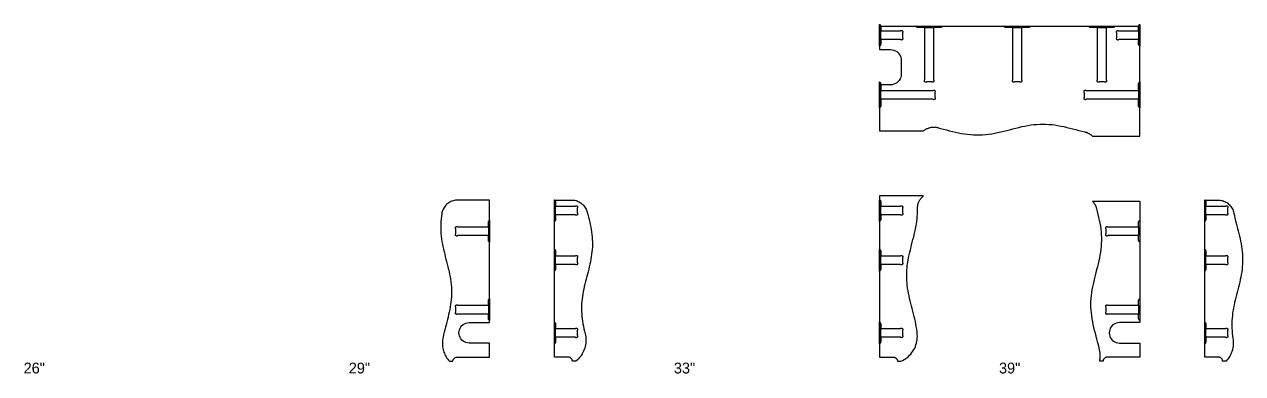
# Model space of a CAD drawing. Header units: inches. Extents: x 0 to 986, y -3 to 61.
# Drawn here: x 262.2 to 487, y -3 to 61.4 of the extents above; entities that cross this region are included whole.
import ezdxf
from ezdxf.enums import TextEntityAlignment as Align

# ---------------------------------------------------------------- set-up
doc = ezdxf.new("R2010")
doc.units = ezdxf.units.IN

msp = doc.modelspace()

# ---------------------------------------------------------------- linework, layer by layer
at = {"layer": 'BRACKET_CUT_LINE', "color": 4}
for p, q in [((428.33, 60.8), (429.94, 60.8)), ((444.58, 60.8), (446.19, 60.8)), ((460.2, 60.8), (461.82, 60.8)), ((420.2, 58.59), (420.2, 60.2)), ((467.8, 60.2), (467.8, 58.59)), ((420.2, 47.58), (420.2, 49.2)), ((467.8, 49.2), (467.8, 47.58)), ((360.2, 26.25), (360.2, 27.86)), ((420.2, 26.25), (420.2, 27.86)), ((480.2, 26.25), (480.2, 27.86)), ((347.8, 24.04), (347.8, 22.43)), ((467.8, 24.04), (467.8, 22.43)), ((360.2, 17.1), (360.2, 18.71)), ((420.2, 17.1), (420.2, 18.71)), ((480.2, 17.1), (480.2, 18.71)), ((347.8, 9.59), (347.8, 7.97)), ((467.8, 9.59), (467.8, 7.97)), ((360.2, 3.67), (360.2, 5.29)), ((420.2, 3.67), (420.2, 5.29)), ((480.2, 3.67), (480.2, 5.29))]:
    msp.add_line(p, q, dxfattribs=at)
at = {"layer": 'BRACKET_OUTLINE', "color": 6}
for points in [[(420, 61.4), (420.04, 61.36), (420.08, 61.32), (420.12, 61.27), (420.15, 61.22), (420.17, 61.17), (420.19, 61.11), (420.2, 61.06), (420.2, 61), (420.2, 60.2), (423.85, 60.2), (423.86, 60.22), (423.88, 60.23), (423.91, 60.24), (423.93, 60.25), (423.95, 60.26), (423.97, 60.27), (424, 60.27), (424.02, 60.27), (424.05, 60.27), (424.07, 60.27), (424.1, 60.26), (424.12, 60.25), (424.14, 60.24), (424.16, 60.23), (424.18, 60.22), (424.2, 60.2), (424.22, 60.18), (424.23, 60.16), (424.24, 60.14), (424.25, 60.12), (424.26, 60.1), (424.27, 60.07), (424.27, 60.05), (424.27, 60.02), (424.27, 60), (424.27, 59.97), (424.26, 59.95), (424.25, 59.93), (424.24, 59.91), (424.23, 59.88), (424.22, 59.86), (424.2, 59.85), (424.2, 58.94), (424.22, 58.92), (424.23, 58.9), (424.24, 58.88), (424.25, 58.86), (424.26, 58.83), (424.27, 58.81), (424.27, 58.79), (424.27, 58.76), (424.27, 58.74), (424.27, 58.71), (424.26, 58.69), (424.25, 58.67), (424.24, 58.64), (424.23, 58.62), (424.22, 58.6), (424.2, 58.59), (424.18, 58.57), (424.16, 58.55), (424.14, 58.54), (424.12, 58.53), (424.1, 58.52), (424.07, 58.52), (424.05, 58.51), (424.02, 58.51), (424, 58.51), (423.97, 58.52), (423.95, 58.52), (423.93, 58.53), (423.91, 58.54), (423.88, 58.55), (423.86, 58.57), (423.85, 58.59), (420.2, 58.59), (420.2, 57.78), (420.2, 57.73), (420.19, 57.67), (420.17, 57.61), (420.15, 57.56), (420.12, 57.51), (420.08, 57.46), (420.04, 57.42), (420, 57.38), (420, 61.4)], [(431.52, 61), (431.49, 60.96), (431.45, 60.92), (431.4, 60.88), (431.35, 60.85), (431.3, 60.83), (431.24, 60.81), (431.18, 60.8), (431.12, 60.8), (429.94, 60.8), (429.94, 51.15), (429.96, 51.14), (429.98, 51.12), (429.99, 51.09), (430, 51.07), (430.01, 51.05), (430.01, 51.03), (430.02, 51), (430.02, 50.98), (430.02, 50.95), (430.01, 50.93), (430.01, 50.9), (430, 50.88), (429.99, 50.86), (429.98, 50.84), (429.96, 50.82), (429.94, 50.8), (429.93, 50.78), (429.91, 50.77), (429.89, 50.76), (429.86, 50.75), (429.84, 50.74), (429.82, 50.73), (429.79, 50.73), (429.77, 50.73), (429.74, 50.73), (429.72, 50.73), (429.7, 50.74), (429.67, 50.75), (429.65, 50.76), (429.63, 50.77), (429.61, 50.78), (429.59, 50.8), (428.68, 50.8), (428.67, 50.78), (428.65, 50.77), (428.62, 50.76), (428.6, 50.75), (428.58, 50.74), (428.56, 50.73), (428.53, 50.73), (428.51, 50.73), (428.48, 50.73), (428.46, 50.73), (428.43, 50.74), (428.41, 50.75), (428.39, 50.76), (428.37, 50.77), (428.35, 50.78), (428.33, 50.8), (428.31, 50.82), (428.3, 50.84), (428.29, 50.86), (428.28, 50.88), (428.27, 50.9), (428.26, 50.93), (428.26, 50.95), (428.26, 50.98), (428.26, 51), (428.26, 51.03), (428.27, 51.05), (428.28, 51.07), (428.29, 51.09), (428.3, 51.12), (428.31, 51.14), (428.33, 51.15), (428.33, 60.8), (427.15, 60.8), (427.09, 60.8), (427.04, 60.81), (426.98, 60.83), (426.93, 60.85), (426.88, 60.88), (426.83, 60.92), (426.79, 60.96), (426.75, 61), (431.52, 61)], [(447.77, 61), (447.74, 60.96), (447.7, 60.92), (447.65, 60.88), (447.6, 60.85), (447.55, 60.83), (447.49, 60.81), (447.43, 60.8), (447.38, 60.8), (446.19, 60.8), (446.19, 51.15), (446.21, 51.14), (446.23, 51.12), (446.24, 51.09), (446.25, 51.07), (446.26, 51.05), (446.26, 51.03), (446.27, 51), (446.27, 50.98), (446.27, 50.95), (446.26, 50.93), (446.26, 50.9), (446.25, 50.88), (446.24, 50.86), (446.23, 50.84), (446.21, 50.82), (446.19, 50.8), (446.18, 50.78), (446.16, 50.77), (446.14, 50.76), (446.11, 50.75), (446.09, 50.74), (446.07, 50.73), (446.04, 50.73), (446.02, 50.73), (445.99, 50.73), (445.97, 50.73), (445.95, 50.74), (445.92, 50.75), (445.9, 50.76), (445.88, 50.77), (445.86, 50.78), (445.84, 50.8), (444.93, 50.8), (444.92, 50.78), (444.9, 50.77), (444.87, 50.76), (444.85, 50.75), (444.83, 50.74), (444.81, 50.73), (444.78, 50.73), (444.76, 50.73), (444.73, 50.73), (444.71, 50.73), (444.68, 50.74), (444.66, 50.75), (444.64, 50.76), (444.62, 50.77), (444.6, 50.78), (444.58, 50.8), (444.56, 50.82), (444.55, 50.84), (444.54, 50.86), (444.53, 50.88), (444.52, 50.9), (444.51, 50.93), (444.51, 50.95), (444.51, 50.98), (444.51, 51), (444.51, 51.03), (444.52, 51.05), (444.53, 51.07), (444.54, 51.09), (444.55, 51.12), (444.56, 51.14), (444.58, 51.15), (444.58, 60.8), (443.4, 60.8), (443.34, 60.8), (443.29, 60.81), (443.23, 60.83), (443.18, 60.85), (443.13, 60.88), (443.08, 60.92), (443.04, 60.96), (443, 61), (447.77, 61)], [(463.4, 61), (463.36, 60.96), (463.32, 60.92), (463.27, 60.88), (463.22, 60.85), (463.17, 60.83), (463.11, 60.81), (463.06, 60.8), (463, 60.8), (461.82, 60.8), (461.82, 51.15), (461.84, 51.14), (461.85, 51.12), (461.86, 51.09), (461.87, 51.07), (461.88, 51.05), (461.89, 51.03), (461.89, 51), (461.89, 50.98), (461.89, 50.95), (461.89, 50.93), (461.88, 50.9), (461.87, 50.88), (461.86, 50.86), (461.85, 50.84), (461.84, 50.82), (461.82, 50.8), (461.8, 50.78), (461.78, 50.77), (461.76, 50.76), (461.74, 50.75), (461.72, 50.74), (461.69, 50.73), (461.67, 50.73), (461.64, 50.73), (461.62, 50.73), (461.59, 50.73), (461.57, 50.74), (461.55, 50.75), (461.53, 50.76), (461.5, 50.77), (461.48, 50.78), (461.47, 50.8), (460.56, 50.8), (460.54, 50.78), (460.52, 50.77), (460.5, 50.76), (460.48, 50.75), (460.45, 50.74), (460.43, 50.73), (460.41, 50.73), (460.38, 50.73), (460.36, 50.73), (460.33, 50.73), (460.31, 50.74), (460.29, 50.75), (460.26, 50.76), (460.24, 50.77), (460.22, 50.78), (460.2, 50.8), (460.19, 50.82), (460.17, 50.84), (460.16, 50.86), (460.15, 50.88), (460.14, 50.9), (460.14, 50.93), (460.13, 50.95), (460.13, 50.98), (460.13, 51), (460.14, 51.03), (460.14, 51.05), (460.15, 51.07), (460.16, 51.09), (460.17, 51.12), (460.19, 51.14), (460.2, 51.15), (460.2, 60.8), (459.02, 60.8), (458.97, 60.8), (458.91, 60.81), (458.85, 60.83), (458.8, 60.85), (458.75, 60.88), (458.7, 60.92), (458.66, 60.96), (458.62, 61), (463.4, 61)], [(468, 57.38), (467.96, 57.42), (467.92, 57.46), (467.88, 57.51), (467.85, 57.56), (467.83, 57.61), (467.81, 57.67), (467.8, 57.73), (467.8, 57.78), (467.8, 58.59), (464.15, 58.59), (464.14, 58.57), (464.12, 58.55), (464.09, 58.54), (464.07, 58.53), (464.05, 58.52), (464.03, 58.52), (464, 58.51), (463.98, 58.51), (463.95, 58.51), (463.93, 58.52), (463.9, 58.52), (463.88, 58.53), (463.86, 58.54), (463.84, 58.55), (463.82, 58.57), (463.8, 58.59), (463.78, 58.6), (463.77, 58.62), (463.76, 58.64), (463.75, 58.67), (463.74, 58.69), (463.73, 58.71), (463.73, 58.74), (463.73, 58.76), (463.73, 58.79), (463.73, 58.81), (463.74, 58.83), (463.75, 58.86), (463.76, 58.88), (463.77, 58.9), (463.78, 58.92), (463.8, 58.94), (463.8, 59.85), (463.78, 59.86), (463.77, 59.88), (463.76, 59.91), (463.75, 59.93), (463.74, 59.95), (463.73, 59.97), (463.73, 60), (463.73, 60.02), (463.73, 60.05), (463.73, 60.07), (463.74, 60.1), (463.75, 60.12), (463.76, 60.14), (463.77, 60.16), (463.78, 60.18), (463.8, 60.2), (463.82, 60.22), (463.84, 60.23), (463.86, 60.24), (463.88, 60.25), (463.9, 60.26), (463.93, 60.27), (463.95, 60.27), (463.98, 60.27), (464, 60.27), (464.03, 60.27), (464.05, 60.26), (464.07, 60.25), (464.09, 60.24), (464.12, 60.23), (464.14, 60.22), (464.15, 60.2), (467.8, 60.2), (467.8, 61), (467.8, 61.06), (467.81, 61.11), (467.83, 61.17), (467.85, 61.22), (467.88, 61.27), (467.92, 61.32), (467.96, 61.36), (468, 61.4), (468, 57.38)], [(420, 50.78), (420.04, 50.74), (420.08, 50.7), (420.12, 50.65), (420.15, 50.6), (420.17, 50.55), (420.19, 50.49), (420.2, 50.43), (420.2, 50.38), (420.2, 49.2), (429.85, 49.2), (429.86, 49.21), (429.88, 49.23), (429.91, 49.24), (429.93, 49.25), (429.95, 49.26), (429.97, 49.26), (430, 49.27), (430.02, 49.27), (430.05, 49.27), (430.07, 49.26), (430.1, 49.26), (430.12, 49.25), (430.14, 49.24), (430.16, 49.23), (430.18, 49.21), (430.2, 49.2), (430.22, 49.18), (430.23, 49.16), (430.24, 49.14), (430.25, 49.11), (430.26, 49.09), (430.27, 49.07), (430.27, 49.04), (430.27, 49.02), (430.27, 48.99), (430.27, 48.97), (430.26, 48.95), (430.25, 48.92), (430.24, 48.9), (430.23, 48.88), (430.22, 48.86), (430.2, 48.84), (430.2, 47.93), (430.22, 47.92), (430.23, 47.9), (430.24, 47.87), (430.25, 47.85), (430.26, 47.83), (430.27, 47.81), (430.27, 47.78), (430.27, 47.76), (430.27, 47.73), (430.27, 47.71), (430.26, 47.68), (430.25, 47.66), (430.24, 47.64), (430.23, 47.62), (430.22, 47.6), (430.2, 47.58), (430.18, 47.56), (430.16, 47.55), (430.14, 47.54), (430.12, 47.53), (430.1, 47.52), (430.07, 47.51), (430.05, 47.51), (430.02, 47.51), (430, 47.51), (429.97, 47.51), (429.95, 47.52), (429.93, 47.53), (429.91, 47.54), (429.88, 47.55), (429.86, 47.56), (429.85, 47.58), (420.2, 47.58), (420.2, 46.4), (420.2, 46.34), (420.19, 46.29), (420.17, 46.23), (420.15, 46.18), (420.12, 46.13), (420.08, 46.08), (420.04, 46.04), (420, 46), (420, 50.78)], [(468, 46), (467.96, 46.04), (467.92, 46.08), (467.88, 46.13), (467.85, 46.18), (467.83, 46.23), (467.81, 46.29), (467.8, 46.34), (467.8, 46.4), (467.8, 47.58), (458.15, 47.58), (458.14, 47.56), (458.12, 47.55), (458.09, 47.54), (458.07, 47.53), (458.05, 47.52), (458.03, 47.51), (458, 47.51), (457.98, 47.51), (457.95, 47.51), (457.93, 47.51), (457.9, 47.52), (457.88, 47.53), (457.86, 47.54), (457.84, 47.55), (457.82, 47.56), (457.8, 47.58), (457.78, 47.6), (457.77, 47.62), (457.76, 47.64), (457.75, 47.66), (457.74, 47.68), (457.73, 47.71), (457.73, 47.73), (457.73, 47.76), (457.73, 47.78), (457.73, 47.81), (457.74, 47.83), (457.75, 47.85), (457.76, 47.87), (457.77, 47.9), (457.78, 47.92), (457.8, 47.93), (457.8, 48.84), (457.78, 48.86), (457.77, 48.88), (457.76, 48.9), (457.75, 48.92), (457.74, 48.95), (457.73, 48.97), (457.73, 48.99), (457.73, 49.02), (457.73, 49.04), (457.73, 49.07), (457.74, 49.09), (457.75, 49.11), (457.76, 49.14), (457.77, 49.16), (457.78, 49.18), (457.8, 49.2), (457.82, 49.21), (457.84, 49.23), (457.86, 49.24), (457.88, 49.25), (457.9, 49.26), (457.93, 49.26), (457.95, 49.27), (457.98, 49.27), (458, 49.27), (458.03, 49.26), (458.05, 49.26), (458.07, 49.25), (458.09, 49.24), (458.12, 49.23), (458.14, 49.21), (458.15, 49.2), (467.8, 49.2), (467.8, 50.38), (467.8, 50.43), (467.81, 50.49), (467.83, 50.55), (467.85, 50.6), (467.88, 50.65), (467.92, 50.7), (467.96, 50.74), (468, 50.78), (468, 46)], [(360, 29.06), (360.04, 29.03), (360.08, 28.99), (360.12, 28.94), (360.15, 28.89), (360.17, 28.84), (360.19, 28.78), (360.2, 28.72), (360.2, 28.66), (360.2, 27.86), (363.85, 27.86), (363.86, 27.88), (363.88, 27.9), (363.91, 27.91), (363.93, 27.92), (363.95, 27.93), (363.97, 27.93), (364, 27.94), (364.02, 27.94), (364.05, 27.94), (364.07, 27.93), (364.1, 27.93), (364.12, 27.92), (364.14, 27.91), (364.16, 27.9), (364.18, 27.88), (364.2, 27.86), (364.22, 27.85), (364.23, 27.83), (364.24, 27.81), (364.25, 27.78), (364.26, 27.76), (364.27, 27.74), (364.27, 27.71), (364.27, 27.69), (364.27, 27.66), (364.27, 27.64), (364.26, 27.62), (364.25, 27.59), (364.24, 27.57), (364.23, 27.55), (364.22, 27.53), (364.2, 27.51), (364.2, 26.6), (364.22, 26.59), (364.23, 26.57), (364.24, 26.54), (364.25, 26.52), (364.26, 26.5), (364.27, 26.48), (364.27, 26.45), (364.27, 26.43), (364.27, 26.4), (364.27, 26.38), (364.26, 26.35), (364.25, 26.33), (364.24, 26.31), (364.23, 26.29), (364.22, 26.27), (364.2, 26.25), (364.18, 26.23), (364.16, 26.22), (364.14, 26.21), (364.12, 26.2), (364.1, 26.19), (364.07, 26.18), (364.05, 26.18), (364.02, 26.18), (364, 26.18), (363.97, 26.18), (363.95, 26.19), (363.93, 26.2), (363.91, 26.21), (363.88, 26.22), (363.86, 26.23), (363.85, 26.25), (360.2, 26.25), (360.2, 25.45), (360.2, 25.39), (360.19, 25.34), (360.17, 25.28), (360.15, 25.23), (360.12, 25.18), (360.08, 25.13), (360.04, 25.09), (360, 25.05), (360, 29.06)], [(420, 29.06), (420.04, 29.03), (420.08, 28.99), (420.12, 28.94), (420.15, 28.89), (420.17, 28.84), (420.19, 28.78), (420.2, 28.72), (420.2, 28.66), (420.2, 27.86), (423.85, 27.86), (423.86, 27.88), (423.88, 27.9), (423.91, 27.91), (423.93, 27.92), (423.95, 27.93), (423.97, 27.93), (424, 27.94), (424.02, 27.94), (424.05, 27.94), (424.07, 27.93), (424.1, 27.93), (424.12, 27.92), (424.14, 27.91), (424.16, 27.9), (424.18, 27.88), (424.2, 27.86), (424.22, 27.85), (424.23, 27.83), (424.24, 27.81), (424.25, 27.78), (424.26, 27.76), (424.27, 27.74), (424.27, 27.71), (424.27, 27.69), (424.27, 27.66), (424.27, 27.64), (424.26, 27.62), (424.25, 27.59), (424.24, 27.57), (424.23, 27.55), (424.22, 27.53), (424.2, 27.51), (424.2, 26.6), (424.22, 26.59), (424.23, 26.57), (424.24, 26.54), (424.25, 26.52), (424.26, 26.5), (424.27, 26.48), (424.27, 26.45), (424.27, 26.43), (424.27, 26.4), (424.27, 26.38), (424.26, 26.35), (424.25, 26.33), (424.24, 26.31), (424.23, 26.29), (424.22, 26.27), (424.2, 26.25), (424.18, 26.23), (424.16, 26.22), (424.14, 26.21), (424.12, 26.2), (424.1, 26.19), (424.07, 26.18), (424.05, 26.18), (424.02, 26.18), (424, 26.18), (423.97, 26.18), (423.95, 26.19), (423.93, 26.2), (423.91, 26.21), (423.88, 26.22), (423.86, 26.23), (423.85, 26.25), (420.2, 26.25), (420.2, 25.45), (420.2, 25.39), (420.19, 25.34), (420.17, 25.28), (420.15, 25.23), (420.12, 25.18), (420.08, 25.13), (420.04, 25.09), (420, 25.05), (420, 29.06)], [(480, 29.06), (480.04, 29.03), (480.08, 28.99), (480.12, 28.94), (480.15, 28.89), (480.17, 28.84), (480.19, 28.78), (480.2, 28.72), (480.2, 28.66), (480.2, 27.86), (483.85, 27.86), (483.86, 27.88), (483.88, 27.9), (483.91, 27.91), (483.93, 27.92), (483.95, 27.93), (483.97, 27.93), (484, 27.94), (484.02, 27.94), (484.05, 27.94), (484.07, 27.93), (484.1, 27.93), (484.12, 27.92), (484.14, 27.91), (484.16, 27.9), (484.18, 27.88), (484.2, 27.86), (484.22, 27.85), (484.23, 27.83), (484.24, 27.81), (484.25, 27.78), (484.26, 27.76), (484.27, 27.74), (484.27, 27.71), (484.27, 27.69), (484.27, 27.66), (484.27, 27.64), (484.26, 27.62), (484.25, 27.59), (484.24, 27.57), (484.23, 27.55), (484.22, 27.53), (484.2, 27.51), (484.2, 26.6), (484.22, 26.59), (484.23, 26.57), (484.24, 26.54), (484.25, 26.52), (484.26, 26.5), (484.27, 26.48), (484.27, 26.45), (484.27, 26.43), (484.27, 26.4), (484.27, 26.38), (484.26, 26.35), (484.25, 26.33), (484.24, 26.31), (484.23, 26.29), (484.22, 26.27), (484.2, 26.25), (484.18, 26.23), (484.16, 26.22), (484.14, 26.21), (484.12, 26.2), (484.1, 26.19), (484.07, 26.18), (484.05, 26.18), (484.02, 26.18), (484, 26.18), (483.97, 26.18), (483.95, 26.19), (483.93, 26.2), (483.91, 26.21), (483.88, 26.22), (483.86, 26.23), (483.85, 26.25), (480.2, 26.25), (480.2, 25.45), (480.2, 25.39), (480.19, 25.34), (480.17, 25.28), (480.15, 25.23), (480.12, 25.18), (480.08, 25.13), (480.04, 25.09), (480, 25.05), (480, 29.06)], [(348, 21.23), (347.96, 21.26), (347.92, 21.3), (347.88, 21.35), (347.85, 21.4), (347.83, 21.45), (347.81, 21.51), (347.8, 21.57), (347.8, 21.62), (347.8, 22.43), (342.15, 22.43), (342.14, 22.41), (342.12, 22.39), (342.09, 22.38), (342.07, 22.37), (342.05, 22.36), (342.03, 22.36), (342, 22.35), (341.98, 22.35), (341.95, 22.35), (341.93, 22.36), (341.9, 22.36), (341.88, 22.37), (341.86, 22.38), (341.84, 22.39), (341.82, 22.41), (341.8, 22.43), (341.78, 22.44), (341.77, 22.46), (341.76, 22.48), (341.75, 22.51), (341.74, 22.53), (341.73, 22.55), (341.73, 22.58), (341.73, 22.6), (341.73, 22.63), (341.73, 22.65), (341.74, 22.67), (341.75, 22.7), (341.76, 22.72), (341.77, 22.74), (341.78, 22.76), (341.8, 22.78), (341.8, 23.69), (341.78, 23.7), (341.77, 23.72), (341.76, 23.75), (341.75, 23.77), (341.74, 23.79), (341.73, 23.81), (341.73, 23.84), (341.73, 23.86), (341.73, 23.89), (341.73, 23.91), (341.74, 23.94), (341.75, 23.96), (341.76, 23.98), (341.77, 24), (341.78, 24.02), (341.8, 24.04), (341.82, 24.06), (341.84, 24.07), (341.86, 24.08), (341.88, 24.09), (341.9, 24.1), (341.93, 24.11), (341.95, 24.11), (341.98, 24.11), (342, 24.11), (342.03, 24.11), (342.05, 24.1), (342.07, 24.09), (342.09, 24.08), (342.12, 24.07), (342.14, 24.06), (342.15, 24.04), (347.8, 24.04), (347.8, 24.84), (347.8, 24.9), (347.81, 24.95), (347.83, 25.01), (347.85, 25.06), (347.88, 25.11), (347.92, 25.16), (347.96, 25.2), (348, 25.24), (348, 21.23)], [(468, 21.23), (467.96, 21.26), (467.92, 21.3), (467.88, 21.35), (467.85, 21.4), (467.83, 21.45), (467.81, 21.51), (467.8, 21.57), (467.8, 21.62), (467.8, 22.43), (462.15, 22.43), (462.14, 22.41), (462.12, 22.39), (462.09, 22.38), (462.07, 22.37), (462.05, 22.36), (462.03, 22.36), (462, 22.35), (461.98, 22.35), (461.95, 22.35), (461.93, 22.36), (461.9, 22.36), (461.88, 22.37), (461.86, 22.38), (461.84, 22.39), (461.82, 22.41), (461.8, 22.43), (461.78, 22.44), (461.77, 22.46), (461.76, 22.48), (461.75, 22.51), (461.74, 22.53), (461.73, 22.55), (461.73, 22.58), (461.73, 22.6), (461.73, 22.63), (461.73, 22.65), (461.74, 22.67), (461.75, 22.7), (461.76, 22.72), (461.77, 22.74), (461.78, 22.76), (461.8, 22.78), (461.8, 23.69), (461.78, 23.7), (461.77, 23.72), (461.76, 23.75), (461.75, 23.77), (461.74, 23.79), (461.73, 23.81), (461.73, 23.84), (461.73, 23.86), (461.73, 23.89), (461.73, 23.91), (461.74, 23.94), (461.75, 23.96), (461.76, 23.98), (461.77, 24), (461.78, 24.02), (461.8, 24.04), (461.82, 24.06), (461.84, 24.07), (461.86, 24.08), (461.88, 24.09), (461.9, 24.1), (461.93, 24.11), (461.95, 24.11), (461.98, 24.11), (462, 24.11), (462.03, 24.11), (462.05, 24.1), (462.07, 24.09), (462.09, 24.08), (462.12, 24.07), (462.14, 24.06), (462.15, 24.04), (467.8, 24.04), (467.8, 24.84), (467.8, 24.9), (467.81, 24.95), (467.83, 25.01), (467.85, 25.06), (467.88, 25.11), (467.92, 25.16), (467.96, 25.2), (468, 25.24), (468, 21.23)], [(360, 19.91), (360.04, 19.88), (360.08, 19.84), (360.12, 19.79), (360.15, 19.74), (360.17, 19.69), (360.19, 19.63), (360.2, 19.57), (360.2, 19.52), (360.2, 18.71), (363.85, 18.71), (363.86, 18.73), (363.88, 18.75), (363.91, 18.76), (363.93, 18.77), (363.95, 18.78), (363.97, 18.78), (364, 18.79), (364.02, 18.79), (364.05, 18.79), (364.07, 18.78), (364.1, 18.78), (364.12, 18.77), (364.14, 18.76), (364.16, 18.75), (364.18, 18.73), (364.2, 18.71), (364.22, 18.7), (364.23, 18.68), (364.24, 18.66), (364.25, 18.63), (364.26, 18.61), (364.27, 18.59), (364.27, 18.56), (364.27, 18.54), (364.27, 18.51), (364.27, 18.49), (364.26, 18.47), (364.25, 18.44), (364.24, 18.42), (364.23, 18.4), (364.22, 18.38), (364.2, 18.36), (364.2, 17.45), (364.22, 17.44), (364.23, 17.42), (364.24, 17.39), (364.25, 17.37), (364.26, 17.35), (364.27, 17.33), (364.27, 17.3), (364.27, 17.28), (364.27, 17.25), (364.27, 17.23), (364.26, 17.2), (364.25, 17.18), (364.24, 17.16), (364.23, 17.14), (364.22, 17.12), (364.2, 17.1), (364.18, 17.08), (364.16, 17.07), (364.14, 17.06), (364.12, 17.05), (364.1, 17.04), (364.07, 17.03), (364.05, 17.03), (364.02, 17.03), (364, 17.03), (363.97, 17.03), (363.95, 17.04), (363.93, 17.05), (363.91, 17.06), (363.88, 17.07), (363.86, 17.08), (363.85, 17.1), (360.2, 17.1), (360.2, 16.3), (360.2, 16.24), (360.19, 16.19), (360.17, 16.13), (360.15, 16.08), (360.12, 16.03), (360.08, 15.98), (360.04, 15.94), (360, 15.9), (360, 19.91)], [(420, 19.91), (420.04, 19.88), (420.08, 19.84), (420.12, 19.79), (420.15, 19.74), (420.17, 19.69), (420.19, 19.63), (420.2, 19.57), (420.2, 19.52), (420.2, 18.71), (423.85, 18.71), (423.86, 18.73), (423.88, 18.75), (423.91, 18.76), (423.93, 18.77), (423.95, 18.78), (423.97, 18.78), (424, 18.79), (424.02, 18.79), (424.05, 18.79), (424.07, 18.78), (424.1, 18.78), (424.12, 18.77), (424.14, 18.76), (424.16, 18.75), (424.18, 18.73), (424.2, 18.71), (424.22, 18.7), (424.23, 18.68), (424.24, 18.66), (424.25, 18.63), (424.26, 18.61), (424.27, 18.59), (424.27, 18.56), (424.27, 18.54), (424.27, 18.51), (424.27, 18.49), (424.26, 18.47), (424.25, 18.44), (424.24, 18.42), (424.23, 18.4), (424.22, 18.38), (424.2, 18.36), (424.2, 17.45), (424.22, 17.44), (424.23, 17.42), (424.24, 17.39), (424.25, 17.37), (424.26, 17.35), (424.27, 17.33), (424.27, 17.3), (424.27, 17.28), (424.27, 17.25), (424.27, 17.23), (424.26, 17.2), (424.25, 17.18), (424.24, 17.16), (424.23, 17.14), (424.22, 17.12), (424.2, 17.1), (424.18, 17.08), (424.16, 17.07), (424.14, 17.06), (424.12, 17.05), (424.1, 17.04), (424.07, 17.03), (424.05, 17.03), (424.02, 17.03), (424, 17.03), (423.97, 17.03), (423.95, 17.04), (423.93, 17.05), (423.91, 17.06), (423.88, 17.07), (423.86, 17.08), (423.85, 17.1), (420.2, 17.1), (420.2, 16.3), (420.2, 16.24), (420.19, 16.19), (420.17, 16.13), (420.15, 16.08), (420.12, 16.03), (420.08, 15.98), (420.04, 15.94), (420, 15.9), (420, 19.91)], [(480, 19.91), (480.04, 19.88), (480.08, 19.84), (480.12, 19.79), (480.15, 19.74), (480.17, 19.69), (480.19, 19.63), (480.2, 19.57), (480.2, 19.52), (480.2, 18.71), (483.85, 18.71), (483.86, 18.73), (483.88, 18.75), (483.91, 18.76), (483.93, 18.77), (483.95, 18.78), (483.97, 18.78), (484, 18.79), (484.02, 18.79), (484.05, 18.79), (484.07, 18.78), (484.1, 18.78), (484.12, 18.77), (484.14, 18.76), (484.16, 18.75), (484.18, 18.73), (484.2, 18.71), (484.22, 18.7), (484.23, 18.68), (484.24, 18.66), (484.25, 18.63), (484.26, 18.61), (484.27, 18.59), (484.27, 18.56), (484.27, 18.54), (484.27, 18.51), (484.27, 18.49), (484.26, 18.47), (484.25, 18.44), (484.24, 18.42), (484.23, 18.4), (484.22, 18.38), (484.2, 18.36), (484.2, 17.45), (484.22, 17.44), (484.23, 17.42), (484.24, 17.39), (484.25, 17.37), (484.26, 17.35), (484.27, 17.33), (484.27, 17.3), (484.27, 17.28), (484.27, 17.25), (484.27, 17.23), (484.26, 17.2), (484.25, 17.18), (484.24, 17.16), (484.23, 17.14), (484.22, 17.12), (484.2, 17.1), (484.18, 17.08), (484.16, 17.07), (484.14, 17.06), (484.12, 17.05), (484.1, 17.04), (484.07, 17.03), (484.05, 17.03), (484.02, 17.03), (484, 17.03), (483.97, 17.03), (483.95, 17.04), (483.93, 17.05), (483.91, 17.06), (483.88, 17.07), (483.86, 17.08), (483.85, 17.1), (480.2, 17.1), (480.2, 16.3), (480.2, 16.24), (480.19, 16.19), (480.17, 16.13), (480.15, 16.08), (480.12, 16.03), (480.08, 15.98), (480.04, 15.94), (480, 15.9), (480, 19.91)], [(348, 6.77), (347.96, 6.81), (347.92, 6.85), (347.88, 6.9), (347.85, 6.95), (347.83, 7), (347.81, 7.06), (347.8, 7.12), (347.8, 7.17), (347.8, 7.97), (342.15, 7.97), (342.14, 7.96), (342.12, 7.94), (342.09, 7.93), (342.07, 7.92), (342.05, 7.91), (342.03, 7.91), (342, 7.9), (341.98, 7.9), (341.95, 7.9), (341.93, 7.91), (341.9, 7.91), (341.88, 7.92), (341.86, 7.93), (341.84, 7.94), (341.82, 7.96), (341.8, 7.97), (341.78, 7.99), (341.77, 8.01), (341.76, 8.03), (341.75, 8.06), (341.74, 8.08), (341.73, 8.1), (341.73, 8.13), (341.73, 8.15), (341.73, 8.18), (341.73, 8.2), (341.74, 8.22), (341.75, 8.25), (341.76, 8.27), (341.77, 8.29), (341.78, 8.31), (341.8, 8.33), (341.8, 9.24), (341.78, 9.25), (341.77, 9.27), (341.76, 9.3), (341.75, 9.32), (341.74, 9.34), (341.73, 9.36), (341.73, 9.39), (341.73, 9.41), (341.73, 9.44), (341.73, 9.46), (341.74, 9.49), (341.75, 9.51), (341.76, 9.53), (341.77, 9.55), (341.78, 9.57), (341.8, 9.59), (341.82, 9.61), (341.84, 9.62), (341.86, 9.63), (341.88, 9.64), (341.9, 9.65), (341.93, 9.66), (341.95, 9.66), (341.98, 9.66), (342, 9.66), (342.03, 9.66), (342.05, 9.65), (342.07, 9.64), (342.09, 9.63), (342.12, 9.62), (342.14, 9.61), (342.15, 9.59), (347.8, 9.59), (347.8, 10.39), (347.8, 10.45), (347.81, 10.5), (347.83, 10.56), (347.85, 10.61), (347.88, 10.66), (347.92, 10.71), (347.96, 10.75), (348, 10.79), (348, 6.77)], [(468, 6.77), (467.96, 6.81), (467.92, 6.85), (467.88, 6.9), (467.85, 6.95), (467.83, 7), (467.81, 7.06), (467.8, 7.12), (467.8, 7.17), (467.8, 7.97), (462.15, 7.97), (462.14, 7.96), (462.12, 7.94), (462.09, 7.93), (462.07, 7.92), (462.05, 7.91), (462.03, 7.91), (462, 7.9), (461.98, 7.9), (461.95, 7.9), (461.93, 7.91), (461.9, 7.91), (461.88, 7.92), (461.86, 7.93), (461.84, 7.94), (461.82, 7.96), (461.8, 7.97), (461.78, 7.99), (461.77, 8.01), (461.76, 8.03), (461.75, 8.06), (461.74, 8.08), (461.73, 8.1), (461.73, 8.13), (461.73, 8.15), (461.73, 8.18), (461.73, 8.2), (461.74, 8.22), (461.75, 8.25), (461.76, 8.27), (461.77, 8.29), (461.78, 8.31), (461.8, 8.33), (461.8, 9.24), (461.78, 9.25), (461.77, 9.27), (461.76, 9.3), (461.75, 9.32), (461.74, 9.34), (461.73, 9.36), (461.73, 9.39), (461.73, 9.41), (461.73, 9.44), (461.73, 9.46), (461.74, 9.49), (461.75, 9.51), (461.76, 9.53), (461.77, 9.55), (461.78, 9.57), (461.8, 9.59), (461.82, 9.61), (461.84, 9.62), (461.86, 9.63), (461.88, 9.64), (461.9, 9.65), (461.93, 9.66), (461.95, 9.66), (461.98, 9.66), (462, 9.66), (462.03, 9.66), (462.05, 9.65), (462.07, 9.64), (462.09, 9.63), (462.12, 9.62), (462.14, 9.61), (462.15, 9.59), (467.8, 9.59), (467.8, 10.39), (467.8, 10.45), (467.81, 10.5), (467.83, 10.56), (467.85, 10.61), (467.88, 10.66), (467.92, 10.71), (467.96, 10.75), (468, 10.79), (468, 6.77)], [(360, 6.49), (360.04, 6.45), (360.08, 6.41), (360.12, 6.36), (360.15, 6.31), (360.17, 6.26), (360.19, 6.2), (360.2, 6.15), (360.2, 6.09), (360.2, 5.29), (363.85, 5.29), (363.86, 5.31), (363.88, 5.32), (363.91, 5.33), (363.93, 5.34), (363.95, 5.35), (363.97, 5.36), (364, 5.36), (364.02, 5.36), (364.05, 5.36), (364.07, 5.36), (364.1, 5.35), (364.12, 5.34), (364.14, 5.33), (364.16, 5.32), (364.18, 5.31), (364.2, 5.29), (364.22, 5.27), (364.23, 5.25), (364.24, 5.23), (364.25, 5.21), (364.26, 5.19), (364.27, 5.16), (364.27, 5.14), (364.27, 5.11), (364.27, 5.09), (364.27, 5.06), (364.26, 5.04), (364.25, 5.02), (364.24, 5), (364.23, 4.97), (364.22, 4.95), (364.2, 4.94), (364.2, 4.03), (364.22, 4.01), (364.23, 3.99), (364.24, 3.97), (364.25, 3.95), (364.26, 3.92), (364.27, 3.9), (364.27, 3.88), (364.27, 3.85), (364.27, 3.83), (364.27, 3.8), (364.26, 3.78), (364.25, 3.76), (364.24, 3.73), (364.23, 3.71), (364.22, 3.69), (364.2, 3.67), (364.18, 3.66), (364.16, 3.64), (364.14, 3.63), (364.12, 3.62), (364.1, 3.61), (364.07, 3.61), (364.05, 3.6), (364.02, 3.6), (364, 3.6), (363.97, 3.61), (363.95, 3.61), (363.93, 3.62), (363.91, 3.63), (363.88, 3.64), (363.86, 3.66), (363.85, 3.67), (360.2, 3.67), (360.2, 2.88), (360.2, 2.82), (360.19, 2.76), (360.17, 2.7), (360.15, 2.65), (360.12, 2.6), (360.08, 2.55), (360.04, 2.51), (360, 2.48), (360, 6.49)], [(420, 6.49), (420.04, 6.45), (420.08, 6.41), (420.12, 6.36), (420.15, 6.31), (420.17, 6.26), (420.19, 6.2), (420.2, 6.15), (420.2, 6.09), (420.2, 5.29), (423.85, 5.29), (423.86, 5.31), (423.88, 5.32), (423.91, 5.33), (423.93, 5.34), (423.95, 5.35), (423.97, 5.36), (424, 5.36), (424.02, 5.36), (424.05, 5.36), (424.07, 5.36), (424.1, 5.35), (424.12, 5.34), (424.14, 5.33), (424.16, 5.32), (424.18, 5.31), (424.2, 5.29), (424.22, 5.27), (424.23, 5.25), (424.24, 5.23), (424.25, 5.21), (424.26, 5.19), (424.27, 5.16), (424.27, 5.14), (424.27, 5.11), (424.27, 5.09), (424.27, 5.06), (424.26, 5.04), (424.25, 5.02), (424.24, 5), (424.23, 4.97), (424.22, 4.95), (424.2, 4.94), (424.2, 4.03), (424.22, 4.01), (424.23, 3.99), (424.24, 3.97), (424.25, 3.95), (424.26, 3.92), (424.27, 3.9), (424.27, 3.88), (424.27, 3.85), (424.27, 3.83), (424.27, 3.8), (424.26, 3.78), (424.25, 3.76), (424.24, 3.73), (424.23, 3.71), (424.22, 3.69), (424.2, 3.67), (424.18, 3.66), (424.16, 3.64), (424.14, 3.63), (424.12, 3.62), (424.1, 3.61), (424.07, 3.61), (424.05, 3.6), (424.02, 3.6), (424, 3.6), (423.97, 3.61), (423.95, 3.61), (423.93, 3.62), (423.91, 3.63), (423.88, 3.64), (423.86, 3.66), (423.85, 3.67), (420.2, 3.67), (420.2, 2.88), (420.2, 2.82), (420.19, 2.76), (420.17, 2.7), (420.15, 2.65), (420.12, 2.6), (420.08, 2.55), (420.04, 2.51), (420, 2.48), (420, 6.49)], [(480, 6.49), (480.04, 6.45), (480.08, 6.41), (480.12, 6.36), (480.15, 6.31), (480.17, 6.26), (480.19, 6.2), (480.2, 6.15), (480.2, 6.09), (480.2, 5.29), (483.85, 5.29), (483.86, 5.31), (483.88, 5.32), (483.91, 5.33), (483.93, 5.34), (483.95, 5.35), (483.97, 5.36), (484, 5.36), (484.02, 5.36), (484.05, 5.36), (484.07, 5.36), (484.1, 5.35), (484.12, 5.34), (484.14, 5.33), (484.16, 5.32), (484.18, 5.31), (484.2, 5.29), (484.22, 5.27), (484.23, 5.25), (484.24, 5.23), (484.25, 5.21), (484.26, 5.19), (484.27, 5.16), (484.27, 5.14), (484.27, 5.11), (484.27, 5.09), (484.27, 5.06), (484.26, 5.04), (484.25, 5.02), (484.24, 5), (484.23, 4.97), (484.22, 4.95), (484.2, 4.94), (484.2, 4.03), (484.22, 4.01), (484.23, 3.99), (484.24, 3.97), (484.25, 3.95), (484.26, 3.92), (484.27, 3.9), (484.27, 3.88), (484.27, 3.85), (484.27, 3.83), (484.27, 3.8), (484.26, 3.78), (484.25, 3.76), (484.24, 3.73), (484.23, 3.71), (484.22, 3.69), (484.2, 3.67), (484.18, 3.66), (484.16, 3.64), (484.14, 3.63), (484.12, 3.62), (484.1, 3.61), (484.07, 3.61), (484.05, 3.6), (484.02, 3.6), (484, 3.6), (483.97, 3.61), (483.95, 3.61), (483.93, 3.62), (483.91, 3.63), (483.88, 3.64), (483.86, 3.66), (483.85, 3.67), (480.2, 3.67), (480.2, 2.88), (480.2, 2.82), (480.19, 2.76), (480.17, 2.7), (480.15, 2.65), (480.12, 2.6), (480.08, 2.55), (480.04, 2.51), (480, 2.48), (480, 6.49)]]:
    msp.add_lwpolyline(points, close=True, dxfattribs=at)
at = {"layer": 'SHELF_BACK', "color": 3}
msp.add_lwpolyline([(468, 61), (420, 61), (420, 56.75), (422, 56.75), (422.31, 56.73), (422.62, 56.65), (422.91, 56.53), (423.18, 56.37), (423.41, 56.16), (423.62, 55.93), (423.78, 55.66), (423.9, 55.37), (423.98, 55.06), (424, 54.75), (424, 52.25), (423.98, 51.94), (423.9, 51.63), (423.78, 51.34), (423.62, 51.07), (423.41, 50.84), (423.18, 50.63), (422.91, 50.47), (422.62, 50.35), (422.31, 50.27), (422, 50.25), (420, 50.25), (420, 41.79), (428.12, 41.79), (428.12, 41.79), (428.23, 41.87), (428.35, 41.96), (428.48, 42.03), (428.6, 42.1), (428.73, 42.17), (428.86, 42.22), (429, 42.27), (429.14, 42.32), (429.28, 42.36), (429.42, 42.39), (429.56, 42.41), (429.7, 42.43), (429.85, 42.44), (429.99, 42.45), (430.14, 42.44), (430.28, 42.43), (430.42, 42.41), (430.57, 42.39), (430.71, 42.36), (430.71, 42.36), (431.26, 42.22), (431.82, 42.08), (432.37, 41.93), (432.93, 41.79), (433.48, 41.65), (434.03, 41.52), (434.59, 41.4), (435.14, 41.29), (435.7, 41.19), (436.25, 41.12), (436.81, 41.06), (437.36, 41.02), (437.91, 41), (438.47, 41), (439.02, 41.03), (439.58, 41.07), (440.13, 41.14), (440.69, 41.22), (441.24, 41.32), (441.79, 41.43), (442.35, 41.55), (442.9, 41.69), (443.46, 41.83), (444.01, 41.97), (444.57, 42.12), (445.12, 42.26), (445.67, 42.4), (446.23, 42.53), (446.78, 42.64), (447.34, 42.75), (447.89, 42.84), (448.45, 42.91), (449, 42.96), (449.55, 42.99), (450.11, 43), (450.66, 42.99), (451.22, 42.96), (451.77, 42.91), (452.33, 42.84), (452.88, 42.75), (453.43, 42.65), (453.99, 42.53), (454.54, 42.4), (455.1, 42.26), (455.65, 42.12), (456.21, 41.98), (456.76, 41.83), (457.32, 41.69), (457.87, 41.56), (457.87, 41.56), (457.95, 41.54), (458.03, 41.51), (458.12, 41.49), (458.2, 41.46), (458.28, 41.43), (458.36, 41.4), (458.44, 41.36), (458.51, 41.33), (458.59, 41.29), (458.66, 41.24), (458.74, 41.2), (458.81, 41.16), (458.88, 41.11), (458.95, 41.06), (459.02, 41.01), (459.09, 40.95), (459.15, 40.9), (459.22, 40.84), (459.28, 40.78), (468, 40.78), (468, 61)], close=True, dxfattribs=at)
at = {"layer": 'SHELF_LEFT', "color": 5}
for points in [[(348, 0), (348, 2.62), (344.25, 2.62), (343.96, 2.65), (343.67, 2.72), (343.4, 2.83), (343.15, 2.98), (342.92, 3.17), (342.73, 3.4), (342.58, 3.65), (342.47, 3.92), (342.4, 4.21), (342.38, 4.5), (342.4, 4.79), (342.47, 5.08), (342.58, 5.35), (342.73, 5.6), (342.92, 5.83), (343.15, 6.02), (343.4, 6.17), (343.67, 6.28), (343.96, 6.35), (344.25, 6.38), (348, 6.38), (348, 29), (342.16, 29), (342.16, 29), (341.94, 28.99), (341.72, 28.97), (341.5, 28.93), (341.28, 28.87), (341.07, 28.79), (340.87, 28.71), (340.67, 28.6), (340.48, 28.48), (340.3, 28.35), (340.13, 28.21), (339.97, 28.05), (339.83, 27.88), (339.69, 27.7), (339.57, 27.51), (339.47, 27.32), (339.38, 27.11), (339.3, 26.9), (339.24, 26.69), (339.2, 26.47), (339.2, 26.47), (339.13, 26), (339.08, 25.54), (339.04, 25.07), (339.01, 24.61), (339, 24.14), (339, 23.68), (339.02, 23.21), (339.05, 22.75), (339.1, 22.28), (339.16, 21.81), (339.23, 21.35), (339.31, 20.88), (339.41, 20.42), (339.51, 19.95), (339.62, 19.49), (339.74, 19.02), (339.85, 18.56), (339.98, 18.09), (340.1, 17.63), (340.22, 17.16), (340.33, 16.7), (340.45, 16.23), (340.55, 15.77), (340.65, 15.3), (340.74, 14.84), (340.81, 14.37), (340.88, 13.91), (340.93, 13.44), (340.97, 12.98), (340.99, 12.51), (341, 12.05), (340.99, 11.58), (340.97, 11.12), (340.94, 10.65), (340.89, 10.18), (340.83, 9.72), (340.75, 9.25), (340.67, 8.79), (340.57, 8.32), (340.47, 7.86), (340.36, 7.39), (340.24, 6.93), (340.12, 6.46), (340, 6), (339.88, 5.53), (339.76, 5.07), (339.64, 4.6), (339.53, 4.14), (339.43, 3.67), (339.43, 3.67), (339.38, 3.43), (339.35, 3.18), (339.33, 2.93), (339.32, 2.68), (339.32, 2.43), (339.34, 2.18), (339.36, 1.93), (339.41, 1.68), (339.46, 1.44), (339.52, 1.2), (339.6, 0.96), (339.69, 0.72), (339.79, 0.49), (339.9, 0.27), (340.03, 0.05), (340.16, -0.16), (340.31, -0.36), (340.46, -0.56), (340.62, -0.75), (341.25, -0.75), (341.25, -0.75), (341.25, -0.67), (341.27, -0.58), (341.29, -0.5), (341.32, -0.42), (341.36, -0.35), (341.41, -0.28), (341.47, -0.22), (341.53, -0.16), (341.6, -0.11), (341.67, -0.07), (341.75, -0.04), (341.83, -0.02), (341.92, 0), (342, 0), (348, 0)], [(468, 0), (462, 0), (462, 0), (461.92, 0), (461.83, -0.02), (461.75, -0.04), (461.67, -0.07), (461.6, -0.11), (461.53, -0.16), (461.47, -0.22), (461.41, -0.28), (461.36, -0.35), (461.32, -0.42), (461.29, -0.5), (461.27, -0.58), (461.25, -0.67), (461.25, -0.75), (460.62, -0.75), (460.62, -0.75), (460.64, -0.65), (460.66, -0.55), (460.67, -0.44), (460.69, -0.34), (460.7, -0.24), (460.7, -0.13), (460.71, -0.03), (460.71, 0.08), (460.72, 0.18), (460.71, 0.28), (460.71, 0.39), (460.71, 0.49), (460.7, 0.59), (460.69, 0.7), (460.68, 0.8), (460.67, 0.9), (460.65, 1.01), (460.63, 1.11), (460.61, 1.21), (460.61, 1.21), (460.5, 1.75), (460.37, 2.28), (460.24, 2.81), (460.1, 3.35), (459.96, 3.88), (459.82, 4.42), (459.68, 4.95), (459.56, 5.49), (459.43, 6.02), (459.33, 6.55), (459.23, 7.09), (459.15, 7.62), (459.08, 8.16), (459.04, 8.69), (459.01, 9.23), (459, 9.76), (459.01, 10.29), (459.04, 10.83), (459.09, 11.36), (459.16, 11.9), (459.24, 12.43), (459.34, 12.97), (459.45, 13.5), (459.57, 14.03), (459.7, 14.57), (459.84, 15.1), (459.98, 15.64), (460.12, 16.17), (460.25, 16.71), (460.39, 17.24), (460.51, 17.78), (460.63, 18.31), (460.73, 18.84), (460.82, 19.38), (460.89, 19.91), (460.94, 20.45), (460.98, 20.98), (461, 21.52), (461, 22.05), (460.97, 22.58), (460.93, 23.12), (460.88, 23.65), (460.8, 24.19), (460.71, 24.72), (460.6, 25.26), (460.49, 25.79), (460.36, 26.32), (460.23, 26.86), (460.09, 27.39), (460.09, 27.39), (460.06, 27.48), (460.04, 27.56), (460.01, 27.64), (459.98, 27.72), (459.95, 27.8), (459.92, 27.88), (459.88, 27.95), (459.84, 28.03), (459.8, 28.11), (459.76, 28.18), (459.71, 28.25), (459.66, 28.32), (459.61, 28.39), (459.56, 28.46), (459.51, 28.53), (459.46, 28.6), (459.4, 28.66), (459.34, 28.72), (459.28, 28.78), (468, 28.78), (468, 6.38), (464.25, 6.38), (463.96, 6.35), (463.67, 6.28), (463.4, 6.17), (463.15, 6.02), (462.92, 5.83), (462.73, 5.6), (462.58, 5.35), (462.47, 5.08), (462.4, 4.79), (462.38, 4.5), (462.4, 4.21), (462.47, 3.92), (462.58, 3.65), (462.73, 3.4), (462.92, 3.17), (463.15, 2.98), (463.4, 2.83), (463.67, 2.72), (463.96, 2.65), (464.25, 2.62), (468, 2.62), (468, 0)]]:
    msp.add_lwpolyline(points, close=True, dxfattribs=at)
at = {"layer": 'SHELF_RIGHT', "color": 1}
for points in [[(420, 0), (422.56, 0), (422.56, 0), (422.65, 0), (422.73, -0.02), (422.81, -0.04), (422.89, -0.07), (422.96, -0.11), (423.03, -0.16), (423.09, -0.22), (423.15, -0.28), (423.2, -0.35), (423.24, -0.42), (423.27, -0.5), (423.29, -0.58), (423.31, -0.67), (423.31, -0.75), (423.94, -0.75), (423.94, -0.75), (424.23, -0.61), (424.52, -0.45), (424.8, -0.28), (425.06, -0.08), (425.31, 0.13), (425.55, 0.35), (425.77, 0.59), (425.97, 0.85), (426.16, 1.12), (426.33, 1.4), (426.48, 1.69), (426.61, 1.99), (426.72, 2.3), (426.81, 2.61), (426.89, 2.93), (426.93, 3.25), (426.96, 3.58), (426.97, 3.91), (426.95, 4.23), (426.95, 4.23), (426.91, 4.71), (426.85, 5.18), (426.78, 5.65), (426.7, 6.12), (426.61, 6.6), (426.5, 7.07), (426.39, 7.54), (426.28, 8.01), (426.16, 8.49), (426.03, 8.96), (425.91, 9.43), (425.79, 9.9), (425.67, 10.38), (425.55, 10.85), (425.45, 11.32), (425.35, 11.79), (425.26, 12.27), (425.18, 12.74), (425.12, 13.21), (425.07, 13.68), (425.03, 14.16), (425.01, 14.63), (425, 15.1), (425.01, 15.57), (425.03, 16.05), (425.07, 16.52), (425.12, 16.99), (425.19, 17.46), (425.27, 17.93), (425.36, 18.41), (425.45, 18.88), (425.56, 19.35), (425.68, 19.82), (425.8, 20.3), (425.92, 20.77), (426.04, 21.24), (426.16, 21.71), (426.29, 22.19), (426.4, 22.66), (426.51, 23.13), (426.61, 23.6), (426.71, 24.08), (426.79, 24.55), (426.86, 25.02), (426.91, 25.49), (426.96, 25.97), (426.99, 26.44), (427, 26.91), (427, 27.38), (427, 27.38), (427, 27.53), (427, 27.67), (427.02, 27.82), (427.04, 27.96), (427.07, 28.1), (427.1, 28.24), (427.15, 28.38), (427.19, 28.52), (427.25, 28.65), (427.31, 28.78), (427.38, 28.91), (427.45, 29.03), (427.53, 29.15), (427.62, 29.27), (427.71, 29.38), (427.8, 29.49), (427.9, 29.59), (428.01, 29.69), (428.12, 29.79), (420, 29.79), (420, 0)], [(360, 0), (360, 29), (363.16, 29), (363.16, 29), (363.37, 28.99), (363.57, 28.97), (363.78, 28.94), (363.98, 28.89), (364.18, 28.82), (364.37, 28.74), (364.56, 28.65), (364.74, 28.55), (364.91, 28.44), (365.08, 28.31), (365.23, 28.17), (365.38, 28.02), (365.51, 27.86), (365.63, 27.7), (365.75, 27.52), (365.84, 27.34), (365.93, 27.15), (366, 26.96), (366.06, 26.76), (366.06, 26.76), (366.18, 26.3), (366.3, 25.84), (366.41, 25.39), (366.52, 24.93), (366.61, 24.47), (366.7, 24.01), (366.78, 23.56), (366.85, 23.1), (366.91, 22.64), (366.95, 22.18), (366.98, 21.73), (367, 21.27), (367, 20.81), (366.99, 20.35), (366.96, 19.9), (366.92, 19.44), (366.86, 18.98), (366.8, 18.52), (366.72, 18.06), (366.63, 17.61), (366.53, 17.15), (366.43, 16.69), (366.32, 16.23), (366.2, 15.78), (366.08, 15.32), (365.96, 14.86), (365.84, 14.4), (365.73, 13.95), (365.61, 13.49), (365.51, 13.03), (365.41, 12.57), (365.31, 12.12), (365.23, 11.66), (365.16, 11.2), (365.1, 10.74), (365.06, 10.29), (365.02, 9.83), (365, 9.37), (365, 8.91), (365.01, 8.46), (365.03, 8), (365.07, 7.54), (365.12, 7.08), (365.19, 6.63), (365.26, 6.17), (365.35, 5.71), (365.44, 5.25), (365.55, 4.8), (365.66, 4.34), (365.66, 4.34), (365.72, 4.05), (365.76, 3.75), (365.79, 3.45), (365.8, 3.16), (365.79, 2.86), (365.77, 2.56), (365.72, 2.27), (365.66, 1.97), (365.58, 1.69), (365.49, 1.4), (365.38, 1.13), (365.25, 0.86), (365.1, 0.6), (364.94, 0.34), (364.77, 0.1), (364.58, -0.13), (364.38, -0.35), (364.16, -0.56), (363.94, -0.75), (363.31, -0.75), (363.31, -0.75), (363.31, -0.67), (363.29, -0.58), (363.27, -0.5), (363.24, -0.42), (363.2, -0.35), (363.15, -0.28), (363.09, -0.22), (363.03, -0.16), (362.96, -0.11), (362.89, -0.07), (362.81, -0.04), (362.73, -0.02), (362.65, 0), (362.56, 0), (360, 0)], [(480, 0), (480, 29), (482.43, 29), (482.43, 29), (482.65, 28.99), (482.86, 28.97), (483.08, 28.93), (483.28, 28.88), (483.49, 28.81), (483.69, 28.72), (483.88, 28.63), (484.07, 28.51), (484.24, 28.39), (484.41, 28.25), (484.57, 28.1), (484.72, 27.95), (484.85, 27.78), (484.97, 27.6), (485.08, 27.41), (485.17, 27.22), (485.25, 27.01), (485.32, 26.81), (485.37, 26.6), (485.37, 26.6), (485.47, 26.13), (485.58, 25.65), (485.7, 25.18), (485.82, 24.71), (485.94, 24.24), (486.06, 23.76), (486.18, 23.29), (486.3, 22.82), (486.42, 22.35), (486.53, 21.88), (486.63, 21.4), (486.72, 20.93), (486.8, 20.46), (486.87, 19.99), (486.92, 19.51), (486.96, 19.04), (486.99, 18.57), (487, 18.1), (487, 17.62), (486.98, 17.15), (486.94, 16.68), (486.89, 16.21), (486.83, 15.74), (486.75, 15.26), (486.67, 14.79), (486.57, 14.32), (486.46, 13.85), (486.35, 13.37), (486.23, 12.9), (486.11, 12.43), (485.99, 11.96), (485.87, 11.48), (485.74, 11.01), (485.63, 10.54), (485.52, 10.07), (485.41, 9.6), (485.32, 9.12), (485.23, 8.65), (485.16, 8.18), (485.1, 7.71), (485.05, 7.23), (485.02, 6.76), (485, 6.29), (485, 5.82), (485.01, 5.34), (485.04, 4.87), (485.09, 4.4), (485.14, 3.93), (485.21, 3.46), (485.21, 3.46), (485.25, 3.22), (485.27, 2.98), (485.28, 2.74), (485.28, 2.5), (485.26, 2.26), (485.24, 2.02), (485.2, 1.79), (485.15, 1.55), (485.1, 1.32), (485.03, 1.09), (484.95, 0.87), (484.85, 0.64), (484.75, 0.43), (484.64, 0.22), (484.52, 0.01), (484.39, -0.19), (484.25, -0.38), (484.1, -0.57), (483.94, -0.75), (483.31, -0.75), (483.31, -0.75), (483.31, -0.67), (483.29, -0.58), (483.27, -0.5), (483.24, -0.42), (483.2, -0.35), (483.15, -0.28), (483.09, -0.22), (483.03, -0.16), (482.96, -0.11), (482.89, -0.07), (482.81, -0.04), (482.73, -0.02), (482.65, 0), (482.56, 0), (480, 0)]]:
    msp.add_lwpolyline(points, close=True, dxfattribs=at)

# ---------------------------------------------------------------- texts
at = {"layer": 'LABELS', "color": 8}
for s, p in [('26"', (264, -3)), ('29"', (324, -3)), ('33"', (384, -3)), ('39"', (444, -3))]:
    msp.add_text(s, height=2, dxfattribs=at).set_placement(p, align=Align.CENTER)

doc.saveas('drawing.dxf')
